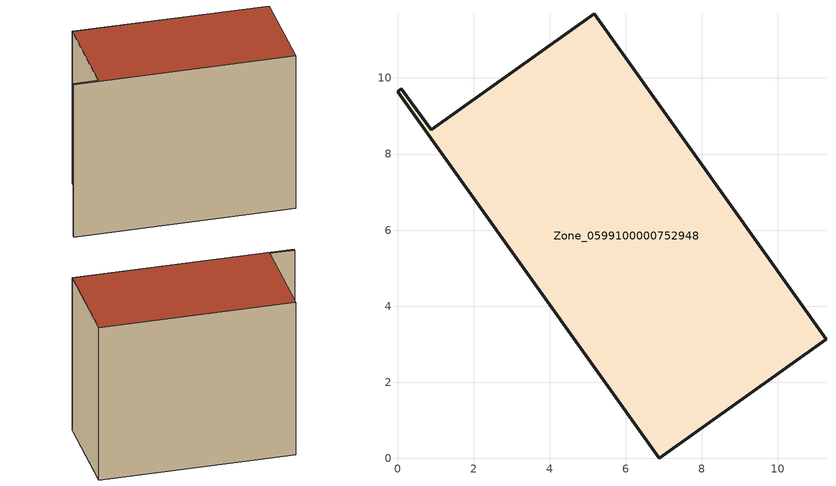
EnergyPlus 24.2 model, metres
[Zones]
Zone_0599100000752948
 floor ground (C_G): 6.88,0 0,9.64 0.1,9.71 0.89,8.63 5.17,11.69 11.27,3.13 z0
 wall outside (C_F): 0.89,8.63 0.1,9.71 0,9.64 6.88,0 11.27,3.13 5.17,11.69 0.89,8.63 z0:9.03
 roof outside (C_R): 11.27,3.13 5.17,11.69 0.89,8.63 0.1,9.71 0,9.64 6.88,0 z9.03
[BUILDING]
Pand.0599100000752948: North Axis=0; Terrain=City; Loads Convergence Tolerance Value=0.04; Temperature Convergence Tolerance Value=0.4; Solar Distribution=FullExterior; Maximum Number of Warmup Days=25; Minimum Number of Warmup Days=1
[Site:Location]
Rotterdam.The.Hague.AP_ZH_NLD Design_Conditions: Latitude=51.96; Longitude=4.45; Time Zone=1; Elevation=-4.5
[SITE:GROUNDTEMPERATURE:BUILDINGSURFACE]
18, 18, 18, 18, 18, 18, 18, 18, 18, 18, 18, 18
[MATERIAL] Thermal Absorptance=0.9; Solar Absorptance=0.7; Visible Absorptance=0.7
Name | Roughness | Thickness | Conductivity | Density | Specific Heat
G.TI.2006-2014 | MediumSmooth | 0.15 | 0.06 | 540 | 1210
F.TI.2006-2014 | Rough | 0.3 | 0.12 | 1920 | 840
R.TI.2006-2014 | MediumRough | 0.2 | 0.08 | 1500 | 1000
[CONSTRUCTION]
C_G: G.TI.2006-2014
C_F: F.TI.2006-2014
C_R: R.TI.2006-2014
[ZONE]
Zone_0599100000752948: Type=1; Multiplier=1; Ceiling Height=Autocalculate; Volume=Autocalculate; Floor Area=autocalculate; Part of Total Floor Area=Yes
[ZONEINFILTRATION:DESIGNFLOWRATE]
Infil_Zone_0599100000752948: Zone or ZoneList or Space or SpaceList=Zone_0599100000752948; Schedule=AlwaysOn; Design Flow Rate Calculation Method=Flow/Area; Flow Rate per Floor Area=0.0015; Constant Term Coefficient=1; Temperature Term Coefficient=0; Velocity Term Coefficient=0; Velocity Squared Term Coefficient=0
[HVACTEMPLATE:ZONE:IDEALLOADSAIRSYSTEM]
Zone_0599100000752948: Maximum Heating Supply Air Temperature=50; Minimum Cooling Supply Air Temperature=13; Maximum Heating Supply Air Humidity Ratio=0.0156; Minimum Cooling Supply Air Humidity Ratio=0.0077; Heating Limit=NoLimit; Cooling Limit=NoLimit; Dehumidification Control Type=ConstantSensibleHeatRatio; Cooling Sensible Heat Ratio=0.7; Dehumidification Setpoint=60; Humidification Control Type=None; Humidification Setpoint=30; Outdoor Air Method=None; Outdoor Air Flow Rate per Person=0.00944; Outdoor Air Flow Rate per Zone Floor Area=0; Outdoor Air Flow Rate per Zone=0; Demand Controlled Ventilation Type=None; Outdoor Air Economizer Type=NoEconomizer; Heat Recovery Type=None; Sensible Heat Recovery Effectiveness=0.7; Latent Heat Recovery Effectiveness=0.65
[ZONECONTROL:THERMOSTAT]
ThermostatControl_Zone_0599100000752948: Zone or ZoneList=Zone_0599100000752948; Control Type Schedule=DualSetpointControlType; Control 1=Thermostat_Zone_0599100000752948; Temperature Difference Between Cutout And Setpoint=0
[THERMOSTATSETPOINT:DUALSETPOINT]
Thermostat_Zone_0599100000752948: Heating Setpoint Temperature Schedule=HeatingSetpoint_Zone_0599100000752948; Cooling Setpoint Temperature Schedule=CoolingSetpoint_Zone_0599100000752948
[SCHEDULE:COMPACT]
HeatingSetpoint_Zone_0599100000752948: Through: 12/31, For: AllDays, Until: 24:00, 21
CoolingSetpoint_Zone_0599100000752948: Through: 12/31, For: AllDays, Until: 24:00, 24
DualSetpointControlType: Through: 12/31, For: AllDays, Until: 24:00, 4
AlwaysOn: Through: 12/31, For: AllDays, Until: 24:00, 1
